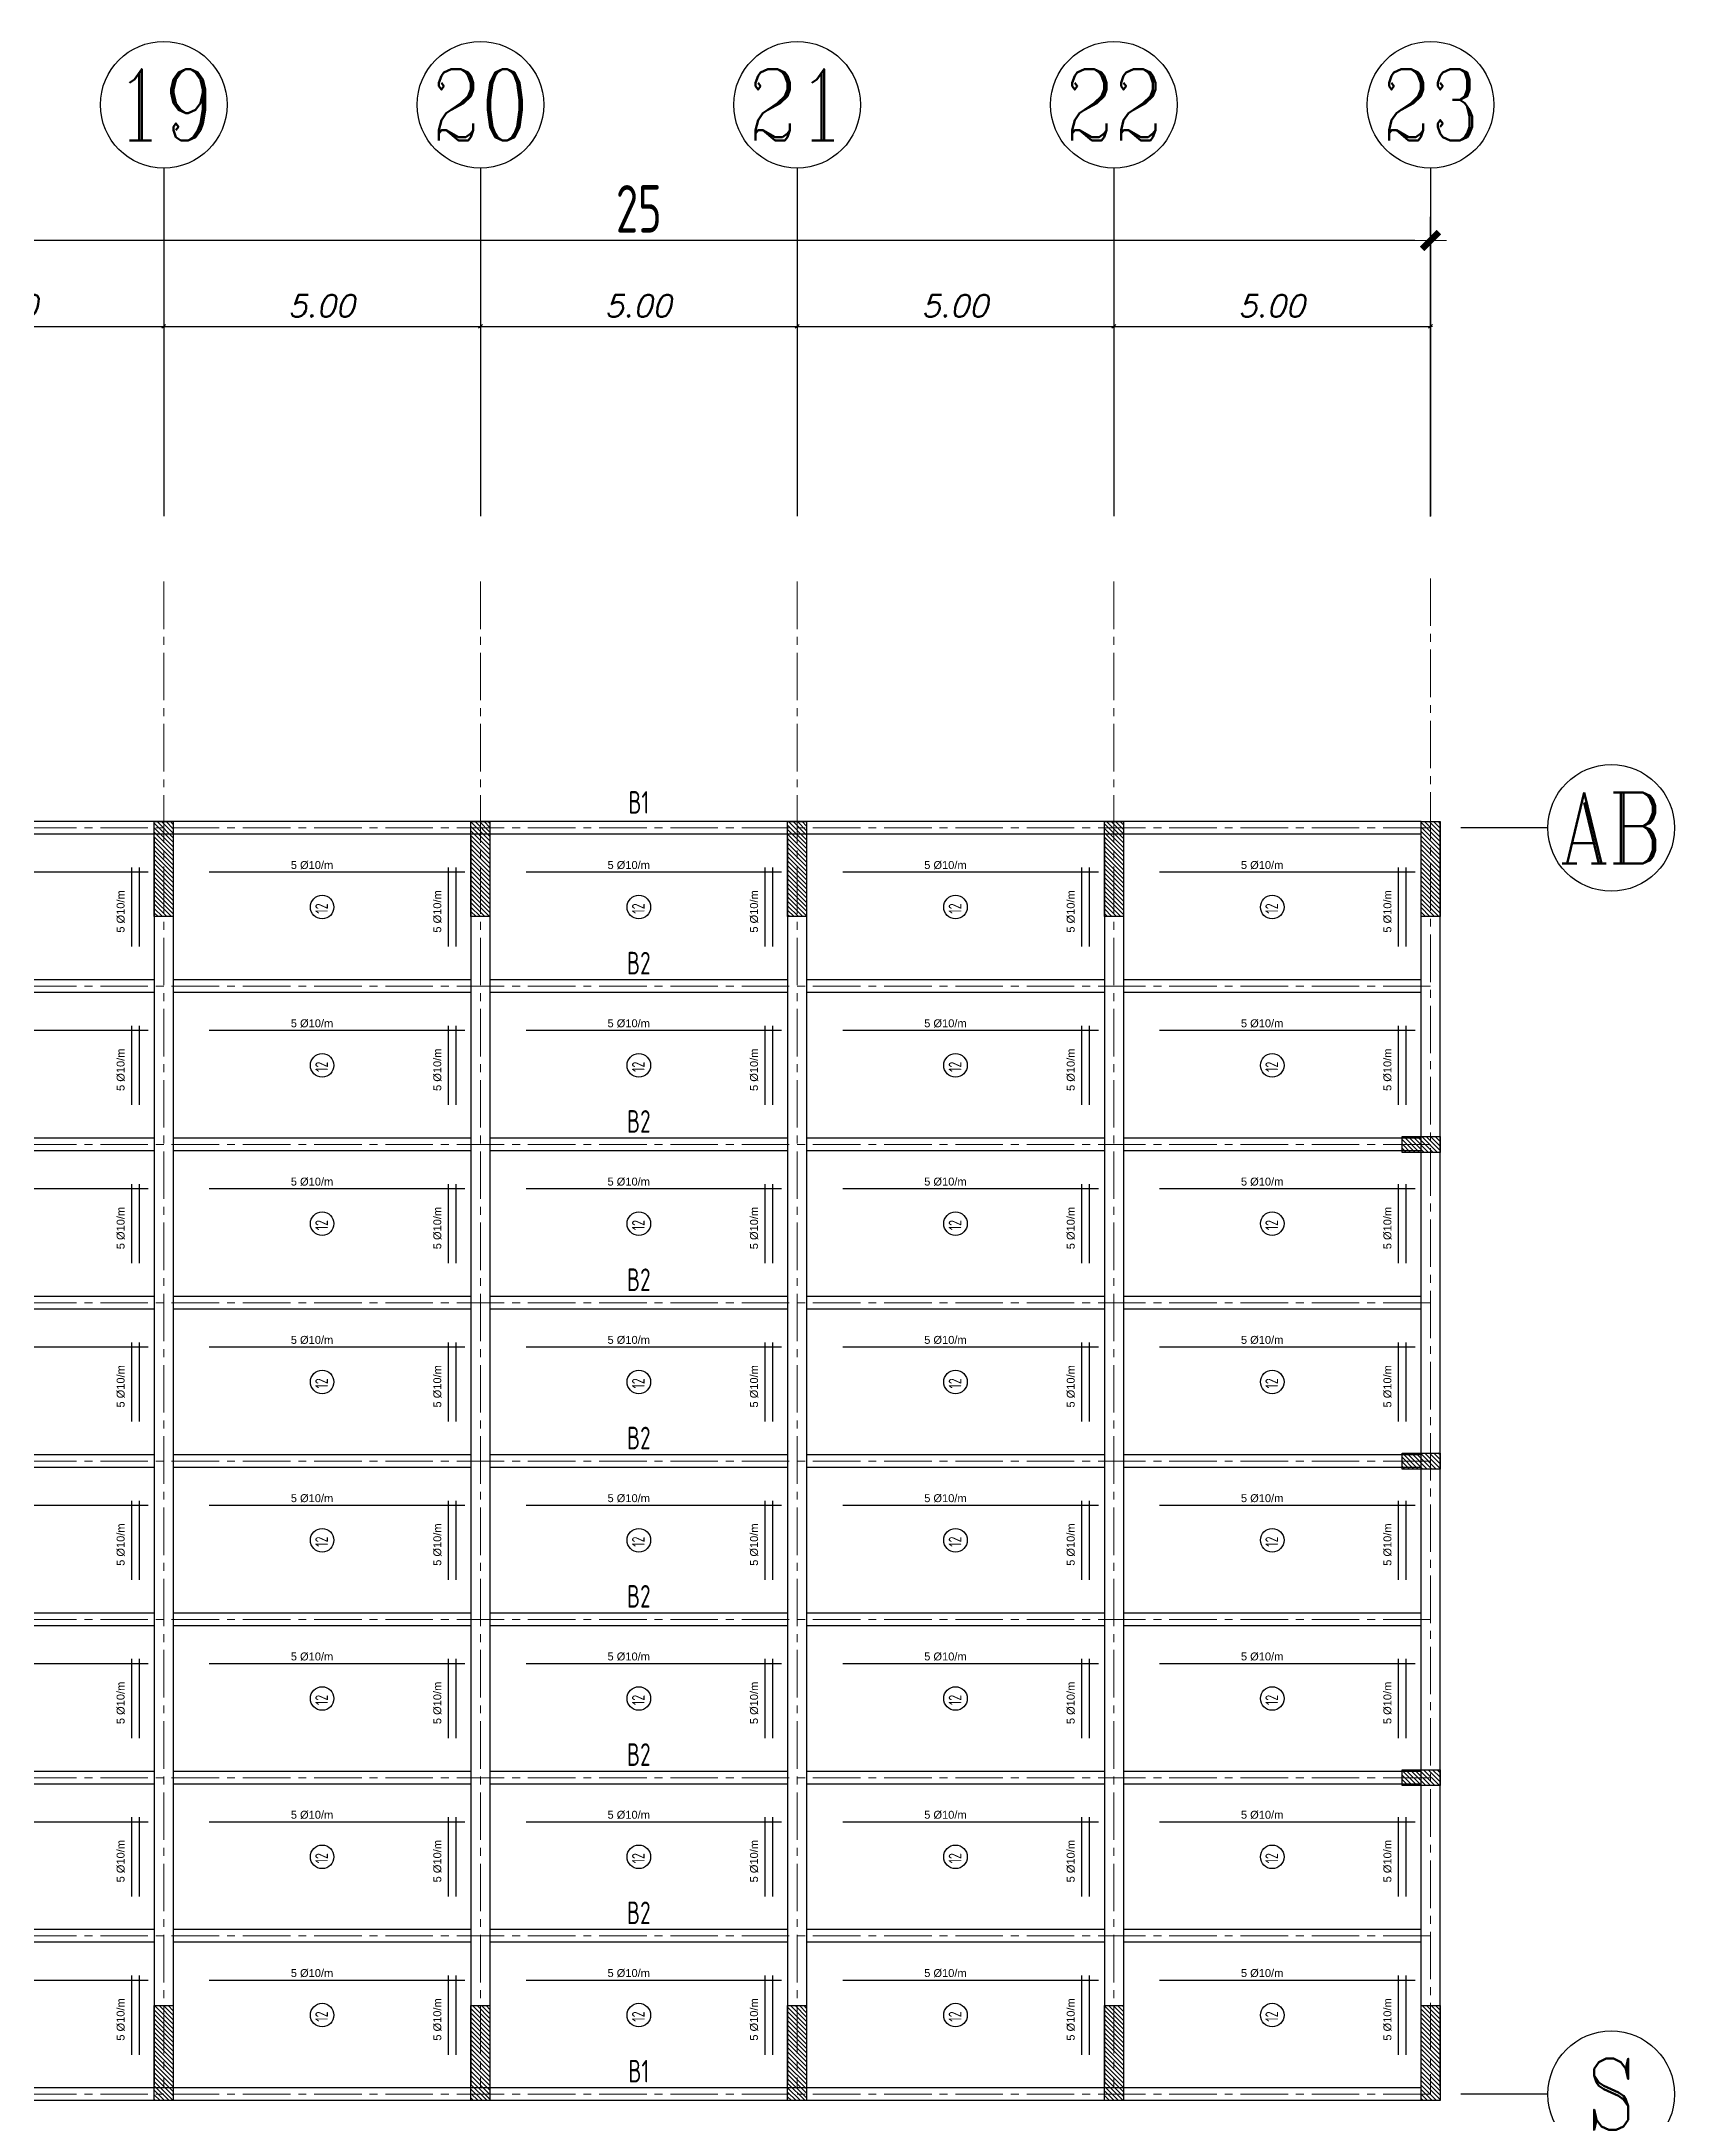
# Model space of a CAD drawing. Header units: metres. Extents: x 202848 to 204724, y 1924431 to 1925550.
# Drawn here: x 203953.82 to 203979.6, y 1924916.91 to 1924949.66 of the extents above; entities that cross this region are included whole.
import ezdxf
from ezdxf.enums import TextEntityAlignment as Align

# ---------------------------------------------------------------- set-up
doc = ezdxf.new("R2010")
doc.units = ezdxf.units.M
doc.header["$MEASUREMENT"] = 0
doc.linetypes.add('CENTER2', pattern=[1.125, 0.75, -0.125, 0.125, -0.125])
for name, color, linetype, lineweight in [('Axis', 1, 'CENTER2', 5), ('Dimations', 3, 'Continuous', 5), ('Reinforcement', 7, 'Continuous', 40)]:
    doc.layers.add(name, color=color, linetype=linetype, lineweight=lineweight)
for name, color, linetype in [('Axis Name', 8, 'Continuous'), ('Columns', 2, 'Continuous'), ('Frame', 7, 'Continuous'), ('Slab Upper Reinforcment', 2, 'Continuous'), ('Walls', 255, 'Continuous'), ('YQ_DIM', 3, 'Continuous')]:
    doc.layers.add(name, color=color, linetype=linetype)
doc.styles.add('1', font='arial.ttf')
doc.styles.add('ROMANS', font='romans.shx', dxfattribs={"oblique": 15})
doc.styles.add('YQ_AXIS', font='COMPLEX.SHX', dxfattribs={"width": 0.8, "bigfont": 'GBCBIG.SHX'})
doc.styles.add('YQ_DIM', font='SUPEROS.SHX', dxfattribs={"width": 0.8, "bigfont": 'HZDX.SHX'})
doc.dimstyles.new('Copy(2) of DIM-50$', dxfattribs={"dimscale": 0, "dimtxt": 0.35, "dimasz": 0.03, "dimexe": 0, "dimexo": 0, "dimgap": 0.15, "dimtad": 1, "dimzin": 0, "dimdsep": 46, "dimtxsty": 'ROMANS', "dimblk1": 'OBLIQUE', "dimblk2": 'DTICK', "dimsah": 1, "dimcen": 0.1, "dimse1": 1, "dimse2": 1, "dimclrd": 2, "dimclre": 51, "dimclrt": 3, "dimaunit": 1, "dimadec": 0, "dimazin": 0, "dimtfac": 1e-05, "dimtmove": 2, "dimatfit": 0, "dimldrblk": 'DTICK', "dimfxl": 0, "dimtolj": 1, "dimtzin": 0, "dimlwe": -1, "dimarcsym": 0})
doc.dimstyles.new('yqm0_250', dxfattribs={"dimscale": 0.25, "dimtxt": 3, "dimasz": 1, "dimexe": 1.5, "dimexo": 3, "dimgap": 0.5, "dimtad": 1, "dimdec": 3, "dimdsep": 46, "dimtxsty": 'YQ_DIM', "dimblk": 'YQTICK', "dimcen": 0, "dimclrd": 256, "dimclre": 256, "dimclrt": 7, "dimadec": 1, "dimazin": 2, "dimtfac": 1, "dimtdec": 4, "dimtix": 1, "dimtmove": 2, "dimatfit": 2, "dimfxl": 1, "dimtolj": 1, "dimtzin": 0, "dimarcsym": 0})
pattern_1 = [(135, (360.91879, 0), (-0.0353553390593, -0.0353553390593), [])]

# ---------------------------------------------------------------- blocks, each defined once
blk = doc.blocks.new('*U288')
for p, q in [((2.35, 0.1), (-2.35, 0.1)), ((2.35, -0.1), (-2.35, -0.1))]:
    blk.add_line(p, q)
blk = doc.blocks.new('*U289')
at = {"color": 0, "linetype": 'ByBlock', "lineweight": -2, "transparency": 16777216}
for p in [(-20, 0), (-15, 0), (-10, 0), (-5, 0), (0, 0), (-20, -2.5), (-15, -2.5), (-10, -2.5), (-5, -2.5), (0, -2.5), (-20, -5), (-15, -5), (-10, -5), (-5, -5), (0, -5), (-20, -7.5), (-15, -7.5), (-10, -7.5), (-5, -7.5), (0, -7.5), (-20, -10), (-15, -10), (-10, -10), (-5, -10), (0, -10), (-20, -12.5), (-15, -12.5), (-10, -12.5), (-5, -12.5), (0, -12.5), (-20, -15), (-15, -15), (-10, -15), (-5, -15), (0, -15)]:
    blk.add_blockref('*U288', p, dxfattribs=at)
blk = doc.blocks.new('_OBLIQUE')
at = {"color": 0, "linetype": 'ByBlock'}
blk.add_line((-0.5, -0.5), (0.5, 0.5), dxfattribs=at)
blk = doc.blocks.new('DTICK')
at = {"color": 3}
blk.add_line((-1, -1), (1, 1), dxfattribs=at)
for p, q in [((-1, 0), (1, 0)), ((0, 1), (0, -1))]:
    blk.add_line(p, q)
blk = doc.blocks.new('*D323')
at = {"layer": 'Defpoints', "color": 0, "lineweight": -2, "transparency": 16777216}
for p in [(203955.746, 1924945.155), (203950.746, 1924941.405), (203955.746, 1924941.405)]:
    blk.add_point(p, dxfattribs=at)
at = {"layer": 'Dimations', "color": 2, "lineweight": -2, "transparency": 16777216}
blk.add_line((203950.746, 1924945.155), (203955.716, 1924945.155), dxfattribs=at)
at = {"layer": 'Dimations', "color": 2, "lineweight": -2, "transparency": 16777216, "xscale": 0.03, "yscale": 0.03, "zscale": 0.03, "rotation": 180}
blk.add_blockref('_OBLIQUE', (203950.746, 1924945.155), dxfattribs=at)
at = {"layer": 'Dimations', "color": 2, "lineweight": -2, "transparency": 16777216, "xscale": 0.03, "yscale": 0.03, "zscale": 0.03}
blk.add_blockref('DTICK', (203955.746, 1924945.155), dxfattribs=at)
at = {"layer": 'Dimations', "color": 3, "transparency": 16777216, "insert": (203953.231, 1924945.48), "char_height": 0.35, "attachment_point": 5, "style": 'ROMANS'}
blk.add_mtext('\\A1;5.00', dxfattribs=at)
blk = doc.blocks.new('*D310')
at = {"layer": 'Defpoints', "color": 0, "lineweight": -2, "transparency": 16777216}
for p in [(203960.746, 1924945.155), (203955.746, 1924941.405), (203960.746, 1924941.405)]:
    blk.add_point(p, dxfattribs=at)
at = {"layer": 'Dimations', "color": 2, "lineweight": -2, "transparency": 16777216}
blk.add_line((203955.746, 1924945.155), (203960.716, 1924945.155), dxfattribs=at)
at = {"layer": 'Dimations', "color": 2, "lineweight": -2, "transparency": 16777216, "xscale": 0.03, "yscale": 0.03, "zscale": 0.03, "rotation": 180}
blk.add_blockref('_OBLIQUE', (203955.746, 1924945.155), dxfattribs=at)
at = {"layer": 'Dimations', "color": 2, "lineweight": -2, "transparency": 16777216, "xscale": 0.03, "yscale": 0.03, "zscale": 0.03}
blk.add_blockref('DTICK', (203960.746, 1924945.155), dxfattribs=at)
at = {"layer": 'Dimations', "color": 3, "transparency": 16777216, "insert": (203958.231, 1924945.48), "char_height": 0.35, "attachment_point": 5, "style": 'ROMANS'}
blk.add_mtext('\\A1;5.00', dxfattribs=at)
blk = doc.blocks.new('*D311')
at = {"layer": 'Defpoints', "color": 0, "lineweight": -2, "transparency": 16777216}
for p in [(203965.746, 1924945.155), (203960.746, 1924941.405), (203965.746, 1924941.405)]:
    blk.add_point(p, dxfattribs=at)
at = {"layer": 'Dimations', "color": 2, "lineweight": -2, "transparency": 16777216}
blk.add_line((203960.746, 1924945.155), (203965.716, 1924945.155), dxfattribs=at)
at = {"layer": 'Dimations', "color": 2, "lineweight": -2, "transparency": 16777216, "xscale": 0.03, "yscale": 0.03, "zscale": 0.03, "rotation": 180}
blk.add_blockref('_OBLIQUE', (203960.746, 1924945.155), dxfattribs=at)
at = {"layer": 'Dimations', "color": 2, "lineweight": -2, "transparency": 16777216, "xscale": 0.03, "yscale": 0.03, "zscale": 0.03}
blk.add_blockref('DTICK', (203965.746, 1924945.155), dxfattribs=at)
at = {"layer": 'Dimations', "color": 3, "transparency": 16777216, "insert": (203963.231, 1924945.48), "char_height": 0.35, "attachment_point": 5, "style": 'ROMANS'}
blk.add_mtext('\\A1;5.00', dxfattribs=at)
blk = doc.blocks.new('*D312')
at = {"layer": 'Defpoints', "color": 0, "lineweight": -2, "transparency": 16777216}
for p in [(203970.746, 1924945.155), (203965.746, 1924941.405), (203970.746, 1924941.405)]:
    blk.add_point(p, dxfattribs=at)
at = {"layer": 'Dimations', "color": 2, "lineweight": -2, "transparency": 16777216}
blk.add_line((203965.746, 1924945.155), (203970.716, 1924945.155), dxfattribs=at)
at = {"layer": 'Dimations', "color": 2, "lineweight": -2, "transparency": 16777216, "xscale": 0.03, "yscale": 0.03, "zscale": 0.03, "rotation": 180}
blk.add_blockref('_OBLIQUE', (203965.746, 1924945.155), dxfattribs=at)
at = {"layer": 'Dimations', "color": 2, "lineweight": -2, "transparency": 16777216, "xscale": 0.03, "yscale": 0.03, "zscale": 0.03}
blk.add_blockref('DTICK', (203970.746, 1924945.155), dxfattribs=at)
at = {"layer": 'Dimations', "color": 3, "transparency": 16777216, "insert": (203968.231, 1924945.48), "char_height": 0.35, "attachment_point": 5, "style": 'ROMANS'}
blk.add_mtext('\\A1;5.00', dxfattribs=at)
blk = doc.blocks.new('*D313')
at = {"layer": 'Defpoints', "color": 0, "lineweight": -2, "transparency": 16777216}
for p in [(203975.746, 1924945.155), (203970.746, 1924941.405), (203975.746, 1924941.405)]:
    blk.add_point(p, dxfattribs=at)
at = {"layer": 'Dimations', "color": 2, "lineweight": -2, "transparency": 16777216}
blk.add_line((203970.746, 1924945.155), (203975.716, 1924945.155), dxfattribs=at)
at = {"layer": 'Dimations', "color": 2, "lineweight": -2, "transparency": 16777216, "xscale": 0.03, "yscale": 0.03, "zscale": 0.03, "rotation": 180}
blk.add_blockref('_OBLIQUE', (203970.746, 1924945.155), dxfattribs=at)
at = {"layer": 'Dimations', "color": 2, "lineweight": -2, "transparency": 16777216, "xscale": 0.03, "yscale": 0.03, "zscale": 0.03}
blk.add_blockref('DTICK', (203975.746, 1924945.155), dxfattribs=at)
at = {"layer": 'Dimations', "color": 3, "transparency": 16777216, "insert": (203973.231, 1924945.48), "char_height": 0.35, "attachment_point": 5, "style": 'ROMANS'}
blk.add_mtext('\\A1;5.00', dxfattribs=at)
blk = doc.blocks.new('YQTICK')
blk.add_line((-1, 0), (1, 0))
at = {"const_width": 0.4}
blk.add_lwpolyline([(0.53, 0.53), (-0.53, -0.53)], dxfattribs=at)
blk = doc.blocks.new('*D329')
at = {"layer": 'Defpoints', "color": 0, "transparency": 16777216}
for p in [(203950.746, 1924946.512), (203950.746, 1924941.405), (203975.746, 1924941.405)]:
    blk.add_point(p, dxfattribs=at)
at = {"layer": 'Dimations', "lineweight": -2, "transparency": 16777216}
for p, q in [((203950.746, 1924942.155), (203950.746, 1924946.887)), ((203975.746, 1924942.155), (203975.746, 1924946.887)), ((203975.496, 1924946.512), (203950.996, 1924946.512))]:
    blk.add_line(p, q, dxfattribs=at)
at = {"layer": 'Dimations', "lineweight": -2, "transparency": 16777216, "xscale": 0.25, "yscale": 0.25, "zscale": 0.25, "rotation": 180}
blk.add_blockref('YQTICK', (203950.746, 1924946.512), dxfattribs=at)
at = {"layer": 'Dimations', "lineweight": -2, "transparency": 16777216, "xscale": 0.25, "yscale": 0.25, "zscale": 0.25}
blk.add_blockref('YQTICK', (203975.746, 1924946.512), dxfattribs=at)
at = {"layer": 'Dimations', "color": 7, "transparency": 16777216, "insert": (203963.246, 1924947.012), "char_height": 0.75, "attachment_point": 5, "style": 'YQ_DIM'}
blk.add_mtext('\\A1;25', dxfattribs=at)
blk = doc.blocks.new('*U349')
at = {"layer": 'Slab Upper Reinforcment'}
for p, q in [((2.018, 0.498), (-2.018, 0.498)), ((1.758, -0.676), (1.758, 0.574)), ((1.878, -0.676), (1.878, 0.574))]:
    blk.add_line(p, q, dxfattribs=at)
blk.add_circle((-0.237, -0.051), 0.186, dxfattribs=at)
at = {"layer": 'Slab Upper Reinforcment', "insert": (-0.731, 0.676), "char_height": 0.125, "attachment_point": 1, "style": '1'}
blk.add_mtext_dynamic_manual_height_columns('5 %%C10/m', width=0.73263, gutter_width=1, heights=[0], dxfattribs=at)
at = {"layer": 'Slab Upper Reinforcment', "attachment_point": 1, "rotation": 90}
for s, width, insert, char_height, style in [('5 %%C10/m', 0.73263, (1.519, -0.455), 0.125, '1'), ('12', 0.14654, (-0.345, -0.154), 0.2, 'YQ_DIM')]:
    blk.add_mtext_dynamic_manual_height_columns(s, width=width, gutter_width=1, heights=[0], dxfattribs=dict(at, insert=insert, char_height=char_height, style=style))
blk = doc.blocks.new('*U350')
at = {"layer": 'Slab Upper Reinforcment', "color": 0, "linetype": 'ByBlock', "lineweight": -2, "transparency": 16777216}
for p in [(-20, 0), (-15, 0), (-10, 0), (-5, 0), (0, 0), (-20, -2.5), (-15, -2.5), (-10, -2.5), (-5, -2.5), (0, -2.5), (-20, -5), (-15, -5), (-10, -5), (-5, -5), (0, -5), (-20, -7.5), (-15, -7.5), (-10, -7.5), (-5, -7.5), (0, -7.5), (-20, -10), (-15, -10), (-10, -10), (-5, -10), (0, -10), (-20, -12.5), (-15, -12.5), (-10, -12.5), (-5, -12.5), (0, -12.5), (-20, -15), (-15, -15), (-10, -15), (-5, -15), (0, -15), (-20, -17.5), (-15, -17.5), (-10, -17.5), (-5, -17.5), (0, -17.5)]:
    blk.add_blockref('*U349', p, dxfattribs=at)
blk = doc.blocks.new('*U608')
at = {"layer": 'YQ_DIM', "insert": (0, 0), "char_height": 0.3566, "attachment_point": 5, "style": 'YQ_DIM'}
blk.add_mtext_dynamic_manual_height_columns('B2', width=3.19714, gutter_width=1.783, heights=[1.593], dxfattribs=at)
blk = doc.blocks.new('*U609')
at = {"layer": 'Reinforcement', "color": 0, "linetype": 'ByBlock', "lineweight": -2, "transparency": 16777216}
for p in [(0, 0), (0, -2.5), (0, -5), (0, -7.5), (0, -10), (0, -12.5), (0, -15)]:
    blk.add_blockref('*U608', p, dxfattribs=at)

msp = doc.modelspace()

# ---------------------------------------------------------------- hatches: boundary and pattern name
at = {"layer": 'Columns', "transparency": 33554687}
h = msp.add_hatch(dxfattribs=at)
h.set_pattern_fill('ANSI31', color=256, scale=0.4, angle=90)
h.set_pattern_definition(pattern_1)
h.paths.add_polyline_path([(203955.8958, 1924937.3335), (203955.5958, 1924937.3335), (203955.5958, 1924935.8335), (203955.8958, 1924935.8335)])
h = msp.add_hatch(dxfattribs=at)
h.set_pattern_fill('ANSI31', color=256, scale=0.4, angle=90)
h.set_pattern_definition(pattern_1)
h.paths.add_polyline_path([(203960.8958, 1924937.3335), (203960.5958, 1924937.3335), (203960.5958, 1924935.8335), (203960.8958, 1924935.8335)])
h = msp.add_hatch(dxfattribs=at)
h.set_pattern_fill('ANSI31', color=256, scale=0.4, angle=90)
h.set_pattern_definition(pattern_1)
h.paths.add_polyline_path([(203965.8958, 1924937.3335), (203965.5958, 1924937.3335), (203965.5958, 1924935.8335), (203965.8958, 1924935.8335)])
h = msp.add_hatch(dxfattribs=at)
h.set_pattern_fill('ANSI31', color=256, scale=0.4, angle=90)
h.set_pattern_definition(pattern_1)
h.paths.add_polyline_path([(203970.8958, 1924937.3335), (203970.5958, 1924937.3335), (203970.5958, 1924935.8335), (203970.8958, 1924935.8335)])
h = msp.add_hatch(dxfattribs=at)
h.set_pattern_fill('ANSI31', color=256, scale=0.4, angle=90)
h.set_pattern_definition(pattern_1)
h.paths.add_polyline_path([(203975.8958, 1924937.3335), (203975.5958, 1924937.3335), (203975.5958, 1924935.8335), (203975.8958, 1924935.8335)])
h = msp.add_hatch(dxfattribs=at)
h.set_pattern_fill('ANSI31', color=256, scale=0.4, angle=90)
h.set_pattern_definition(pattern_1)
h.paths.add_polyline_path([(203975.2958, 1924932.3585), (203975.2958, 1924932.1085), (203975.8958, 1924932.1085), (203975.8958, 1924932.3585)])
h = msp.add_hatch(dxfattribs=at)
h.set_pattern_fill('ANSI31', color=256, scale=0.4, angle=90)
h.set_pattern_definition(pattern_1)
h.paths.add_polyline_path([(203975.2958, 1924927.3585), (203975.2958, 1924927.1085), (203975.8958, 1924927.1085), (203975.8958, 1924927.3585)])
h = msp.add_hatch(dxfattribs=at)
h.set_pattern_fill('ANSI31', color=256, scale=0.4, angle=90)
h.set_pattern_definition(pattern_1)
h.paths.add_polyline_path([(203975.2958, 1924922.3585), (203975.2958, 1924922.1085), (203975.8958, 1924922.1085), (203975.8958, 1924922.3585)])
h = msp.add_hatch(dxfattribs=at)
h.set_pattern_fill('ANSI31', color=256, scale=0.4, angle=90)
h.set_pattern_definition(pattern_1)
h.paths.add_polyline_path([(203955.8958, 1924918.6335), (203955.5958, 1924918.6335), (203955.5958, 1924917.1335), (203955.8958, 1924917.1335)])
h = msp.add_hatch(dxfattribs=at)
h.set_pattern_fill('ANSI31', color=256, scale=0.4, angle=90)
h.set_pattern_definition(pattern_1)
h.paths.add_polyline_path([(203960.8958, 1924918.6335), (203960.5958, 1924918.6335), (203960.5958, 1924917.1335), (203960.8958, 1924917.1335)])
h = msp.add_hatch(dxfattribs=at)
h.set_pattern_fill('ANSI31', color=256, scale=0.4, angle=90)
h.set_pattern_definition(pattern_1)
h.paths.add_polyline_path([(203965.8958, 1924918.6335), (203965.5958, 1924918.6335), (203965.5958, 1924917.1335), (203965.8958, 1924917.1335)])
h = msp.add_hatch(dxfattribs=at)
h.set_pattern_fill('ANSI31', color=256, scale=0.4, angle=90)
h.set_pattern_definition(pattern_1)
h.paths.add_polyline_path([(203970.8958, 1924918.6335), (203970.5958, 1924918.6335), (203970.5958, 1924917.1335), (203970.8958, 1924917.1335)])
h = msp.add_hatch(dxfattribs=at)
h.set_pattern_fill('ANSI31', color=256, scale=0.4, angle=90)
h.set_pattern_definition(pattern_1)
h.paths.add_polyline_path([(203975.8958, 1924918.6335), (203975.5958, 1924918.6335), (203975.5958, 1924917.1335), (203975.8958, 1924917.1335)])

# ---------------------------------------------------------------- linework, layer by layer
for p, q in [((203955.5958, 1924937.0835), (203955.5958, 1924917.3835)), ((203955.8958, 1924937.0835), (203955.8958, 1924917.3835)), ((203960.5958, 1924937.0835), (203960.5958, 1924917.3835)), ((203960.8958, 1924937.0835), (203960.8958, 1924917.3835)), ((203965.5958, 1924937.0835), (203965.5958, 1924917.3835)), ((203965.8958, 1924937.0835), (203965.8958, 1924917.3835)), ((203970.5958, 1924937.0835), (203970.5958, 1924917.3835)), ((203970.8958, 1924937.0835), (203970.8958, 1924917.3835))]:
    msp.add_line(p, q)
at = {"layer": 'Axis'}
for p, q in [((203955.7458, 1924941.1255), (203955.7458, 1924917.3335)), ((203960.7458, 1924941.1255), (203960.7458, 1924917.3335)), ((203965.7458, 1924941.1255), (203965.7458, 1924917.3335)), ((203970.7458, 1924941.1255), (203970.7458, 1924917.3335)), ((203975.7458, 1924941.1755), (203975.7458, 1924917.2335)), ((203975.7458, 1924937.2335), (203917.1231, 1924937.2335)), ((203975.7458, 1924934.7335), (203925.2958, 1924934.7335)), ((203975.7458, 1924932.2335), (203925.2958, 1924932.2335)), ((203975.7458, 1924929.7335), (203925.2958, 1924929.7335)), ((203975.7458, 1924927.2335), (203925.2958, 1924927.2335)), ((203975.7458, 1924924.7335), (203925.2958, 1924924.7335)), ((203975.7458, 1924922.2335), (203925.2958, 1924922.2335)), ((203975.7458, 1924919.7335), (203925.2958, 1924919.7335)), ((203975.7458, 1924917.2335), (203921.4638, 1924917.2335))]:
    msp.add_line(p, q, dxfattribs=at)
at = {"layer": 'Axis Name'}
for p, q in [((203955.7458, 1924947.6554), (203955.7458, 1924942.1554)), ((203960.7458, 1924947.6554), (203960.7458, 1924942.1554)), ((203965.7458, 1924947.6554), (203965.7458, 1924942.1554)), ((203970.7458, 1924947.6554), (203970.7458, 1924942.1554)), ((203975.7458, 1924947.6554), (203975.7458, 1924942.1554)), ((203977.5977, 1924937.2335), (203976.2227, 1924937.2335)), ((203977.5977, 1924917.2335), (203976.2227, 1924917.2335))]:
    msp.add_line(p, q, dxfattribs=at)
for centre in [(203955.7458, 1924948.6554), (203960.7458, 1924948.6554), (203965.7458, 1924948.6554), (203970.7458, 1924948.6554), (203975.7458, 1924948.6554), (203978.5977, 1924937.2335), (203978.5977, 1924917.2335)]:
    msp.add_circle(centre, 1, dxfattribs=at)
at = {"layer": 'Columns'}
for points in [[(203955.8958, 1924937.3335), (203955.8958, 1924935.8335), (203955.5958, 1924935.8335), (203955.5958, 1924937.3335)], [(203960.8958, 1924937.3335), (203960.8958, 1924935.8335), (203960.5958, 1924935.8335), (203960.5958, 1924937.3335)], [(203965.8958, 1924937.3335), (203965.8958, 1924935.8335), (203965.5958, 1924935.8335), (203965.5958, 1924937.3335)], [(203970.8958, 1924937.3335), (203970.8958, 1924935.8335), (203970.5958, 1924935.8335), (203970.5958, 1924937.3335)], [(203975.8958, 1924937.3335), (203975.8958, 1924935.8335), (203975.5958, 1924935.8335), (203975.5958, 1924937.3335)], [(203975.2958, 1924932.1085), (203975.2958, 1924932.3585), (203975.8958, 1924932.3585), (203975.8958, 1924932.1085)], [(203975.2958, 1924927.1085), (203975.2958, 1924927.3585), (203975.8958, 1924927.3585), (203975.8958, 1924927.1085)], [(203975.2958, 1924922.1085), (203975.2958, 1924922.3585), (203975.8958, 1924922.3585), (203975.8958, 1924922.1085)], [(203955.8958, 1924918.6335), (203955.8958, 1924917.1335), (203955.5958, 1924917.1335), (203955.5958, 1924918.6335)], [(203960.8958, 1924918.6335), (203960.8958, 1924917.1335), (203960.5958, 1924917.1335), (203960.5958, 1924918.6335)], [(203965.8958, 1924918.6335), (203965.8958, 1924917.1335), (203965.5958, 1924917.1335), (203965.5958, 1924918.6335)], [(203970.8958, 1924918.6335), (203970.8958, 1924917.1335), (203970.5958, 1924917.1335), (203970.5958, 1924918.6335)], [(203975.8958, 1924918.6335), (203975.8958, 1924917.1335), (203975.5958, 1924917.1335), (203975.5958, 1924918.6335)]]:
    msp.add_lwpolyline(points, close=True, dxfattribs=at)
at = {"layer": 'Frame'}
for p, q in [((203975.8958, 1924917.3335), (203975.8958, 1924937.3335)), ((203975.5958, 1924917.3835), (203975.5958, 1924937.0835))]:
    msp.add_line(p, q, dxfattribs=at)
at = {"layer": 'Walls'}
for p, q in [((203975.5958, 1924937.3335), (203950.8958, 1924937.3335)), ((203975.5958, 1924937.1335), (203950.8958, 1924937.1335)), ((203975.5958, 1924917.3335), (203950.8958, 1924917.3335)), ((203975.5958, 1924917.1335), (203950.8958, 1924917.1335))]:
    msp.add_line(p, q, dxfattribs=at)

# ---------------------------------------------------------------- block references
msp.add_blockref('*U289', (203973.2458, 1924934.7335))
at = {"layer": 'Reinforcement', "lineweight": -2}
msp.add_blockref('*U609', (203963.2458, 1924935.0989), dxfattribs=at)
at = {"layer": 'Slab Upper Reinforcment'}
msp.add_blockref('*U350', (203973.4832, 1924936.0349), dxfattribs=at)

# ---------------------------------------------------------------- texts
at = {"layer": 'Axis Name', "color": 7, "style": 'YQ_AXIS', "width": 0.8}
for s, p in [('19', (203955.7458, 1924948.6554)), ('20', (203960.7458, 1924948.6554)), ('21', (203965.7458, 1924948.6554)), ('22', (203970.7458, 1924948.6554)), ('23', (203975.7458, 1924948.6554)), ('AB', (203978.5977, 1924937.2335)), ('S', (203978.5977, 1924917.2335))]:
    msp.add_text(s, height=1.125, dxfattribs=at).set_placement(p, align=Align.MIDDLE)
at = {"layer": 'YQ_DIM', "char_height": 0.35659, "attachment_point": 5, "style": 'YQ_DIM'}
for insert in [(203963.2458, 1924937.6378), (203963.2458, 1924917.5989)]:
    msp.add_mtext_dynamic_manual_height_columns('B1', width=3.19714, gutter_width=1.7829, heights=[1.5932], dxfattribs=dict(at, insert=insert))

# ---------------------------------------------------------------- dimensions: what is measured, and where the dimension line sits
at = {"layer": 'Dimations'}
dim = msp.add_aligned_dim(p1=(203975.7458, 1924941.4054), p2=(203950.7458, 1924941.4054), distance=-5.1069, dimstyle='yqm0_250', dxfattribs=at)
dim.commit()
dim.dimension.update_dxf_attribs({"geometry": '*D329', "text_midpoint": (203963.2458, 1924947.0123)})
for base, p1, p2, picture, middle in [((203955.7458, 1924945.1554), (203950.7458, 1924941.4054), (203955.7458, 1924941.4054), '*D323', (203953.2308, 1924945.4804)), ((203960.7458, 1924945.1554), (203955.7458, 1924941.4054), (203960.7458, 1924941.4054), '*D310', (203958.2308, 1924945.4804)), ((203965.7458, 1924945.1554), (203960.7458, 1924941.4054), (203965.7458, 1924941.4054), '*D311', (203963.2308, 1924945.4804)), ((203970.7458, 1924945.1554), (203965.7458, 1924941.4054), (203970.7458, 1924941.4054), '*D312', (203968.2308, 1924945.4804)), ((203975.7458, 1924945.1554), (203970.7458, 1924941.4054), (203975.7458, 1924941.4054), '*D313', (203973.2308, 1924945.4804))]:
    dim = msp.add_linear_dim(base=base, p1=p1, p2=p2, dimstyle='Copy(2) of DIM-50$', override={"dimscale": 1}, dxfattribs=at)
    dim.commit()
    dim.dimension.update_dxf_attribs({"geometry": picture, "text_midpoint": middle})

doc.saveas('drawing.dxf')
